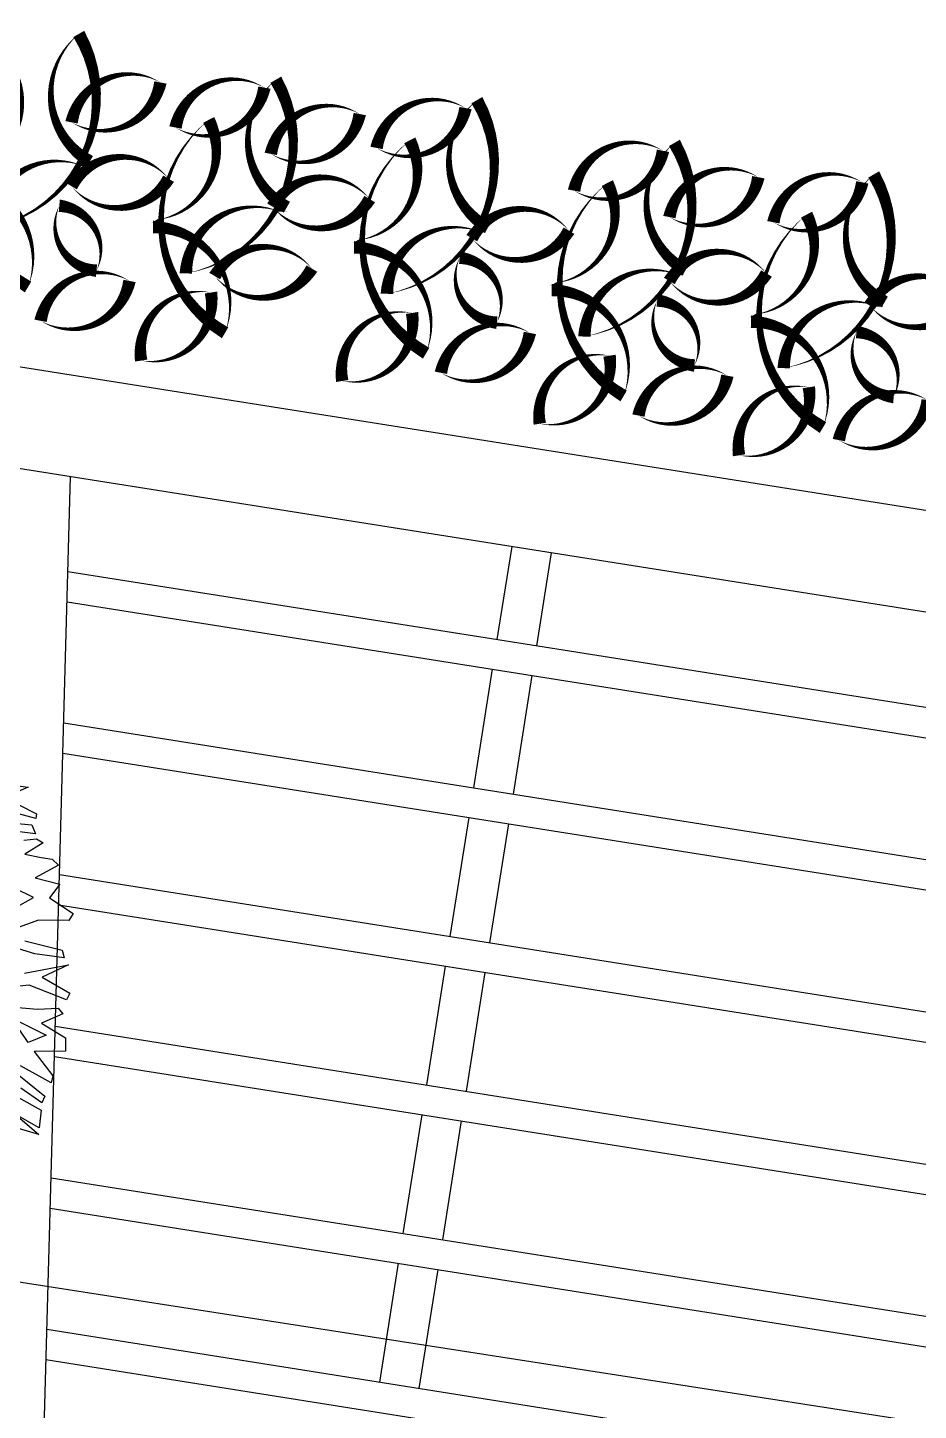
# Model space of a CAD drawing. Extents: x -640655 to -640254, y -1045449 to -1045159.
# Drawn here: x -640325.43 to -640321.88, y -1045413.06 to -1045407.54 of the extents above; entities that cross this region are included whole.
import ezdxf

# ---------------------------------------------------------------- set-up
doc = ezdxf.new("R2010")
doc.units = 0
doc.header["$MEASUREMENT"] = 0
doc.linetypes.add('DOTDASH', pattern=[1, 0.3, -0.2, 0, -0.2, 0.3])
doc.layers.get('0').update_dxf_attribs({"linetype": 'CONTINUOUS'})
for name, color, linetype in [('katastr', 16, 'CONTINUOUS'), ('KERE ZAHRADA', 203, 'CONTINUOUS'), ('T_stafaz', 7, 'CONTINUOUS'), ('T_tenka', 4, 'CONTINUOUS')]:
    doc.layers.add(name, color=color, linetype=linetype)

# ---------------------------------------------------------------- blocks, each defined once
blk = doc.blocks.new('A$C0C461CEA')
for p, q in [((1.0586, -1.1782), (1.0322, -1.0525)), ((1.0921, -1.1671), (1.0852, -1.0687)), ((1.1147, -1.0829), (1.1029, -1.1652)), ((1.1548, -1.1269), (1.1147, -1.0829)), ((1.1396, -1.0532), (1.1548, -1.1269)), ((1.0578, -1.0918), (1.0753, -1.163)), ((0.9186, -1.2216), (0.9242, -1.1729)), ((1.0445, -1.2012), (1.0064, -1.1703)), ((1.0064, -1.1703), (1.0109, -1.2081)), ((1.0356, -1.1574), (1.0485, -1.1843)), ((1.0753, -1.163), (1.0586, -1.1782)), ((1.1029, -1.1652), (1.0921, -1.1671)), ((0.7967, -1.2666), (0.7943, -1.206)), ((0.8727, -1.249), (0.8168, -1.1806)), ((0.8805, -1.1883), (0.9186, -1.2216)), ((1.0072, -1.2519), (0.9623, -1.2104)), ((0.9623, -1.2104), (0.9671, -1.2691)), ((1.0109, -1.2081), (1.0154, -1.2332)), ((1.0485, -1.1843), (1.0445, -1.2012)), ((0.7236, -1.2781), (0.6954, -1.2172)), ((0.8174, -1.2352), (0.8248, -1.3233)), ((1.0154, -1.2332), (1.0072, -1.2519)), ((0.4857, -1.2528), (0.4601, -1.3983)), ((0.5387, -1.2691), (0.4937, -1.3955)), ((0.598, -1.3189), (0.6394, -1.2639)), ((0.6394, -1.2639), (0.6277, -1.3522)), ((0.6646, -1.2619), (0.6777, -1.3139)), ((0.7462, -1.2587), (0.7975, -1.3488)), ((0.8099, -1.3337), (0.7967, -1.2666)), ((0.8944, -1.316), (0.8727, -1.249)), ((0.9292, -1.2569), (0.913, -1.32)), ((0.9671, -1.2691), (0.9292, -1.2569)), ((0.7203, -1.3705), (0.7236, -1.2781)), ((0.7508, -1.3006), (0.7371, -1.3722)), ((0.7975, -1.3488), (0.7508, -1.3006)), ((0.4769, -1.3939), (0.4931, -1.3367)), ((0.5273, -1.3994), (0.541, -1.3195)), ((0.5831, -1.3383), (0.5441, -1.3975)), ((0.6072, -1.407), (0.5831, -1.3383)), ((0.6277, -1.3522), (0.598, -1.3189)), ((0.6503, -1.3334), (0.6365, -1.3965)), ((0.6867, -1.3727), (0.6503, -1.3334)), ((0.6777, -1.3139), (0.695, -1.3582)), ((0.8248, -1.3233), (0.8099, -1.3337)), ((0.913, -1.32), (0.8944, -1.316)), ((0.4056, -1.4114), (0.4027, -1.3568)), ((0.432, -1.3439), (0.4056, -1.4114)), ((0.42, -1.4071), (0.432, -1.3439)), ((0.695, -1.3582), (0.6867, -1.3727)), ((0.7371, -1.3722), (0.7203, -1.3705)), ((0.4601, -1.3983), (0.42, -1.4071)), ((0.4937, -1.3955), (0.4769, -1.3939)), ((0.5441, -1.3975), (0.5273, -1.3994)), ((0.6365, -1.3965), (0.6072, -1.407))]:
    blk.add_line(p, q)

msp = doc.modelspace()

# ---------------------------------------------------------------- linework, layer by layer
at = {"layer": 'katastr', "color": 100, "linetype": 'DOTDASH', "ltscale": 3000.000034}
msp.add_line((-640335.2159, -1045411.0279), (-640302.7859, -1045416.0779), dxfattribs=at)
at = {"layer": 'KERE ZAHRADA', "color": 253, "linetype": 'Continuous', "ltscale": 0.001}
for points in [[(-640325.2293, -1045407.5672, 0, 0, 0.520567), (-640325.2293, -1045407.5672, 0, 0.05, 0.520567), (-640325.1853, -1045408.0761, 0, 0.05, 0.520567), (-640325.2114, -1045408.0941, 0, 0.05, 0.520567), (-640325.5884, -1045408.3398, 0, 0.05, 0.520567), (-640325.2293, -1045407.5672, 0.05, 0.05, 0)], [(-640325.4319, -1045408.5769, 0, 0, 0.520567), (-640325.4319, -1045408.5769, 0, 0.05, 0.520567), (-640325.7195, -1045408.1547, 0, 0.05, 0.520567), (-640325.7056, -1045408.1262, 0, 0.05, 0.520567), (-640325.4971, -1045407.7274, 0, 0.05, 0.520567), (-640325.4319, -1045408.5769, 0.05, 0.05, 0)], [(-640324.9033, -1045407.7609, 0, 0, 0.520567), (-640324.9033, -1045407.7609, 0, 0.05, 0.520567), (-640325.2583, -1045407.9198, 0, 0.05, 0.520567), (-640324.9033, -1045407.7609, 0.05, 0.05, 0)], [(-640324.4883, -1045407.7815, 0, 0, 0.520567), (-640324.4883, -1045407.7815, 0, 0.05, 0.520567), (-640324.8433, -1045407.9405, 0, 0.05, 0.520567), (-640324.4883, -1045407.7815, 0.05, 0.05, 0)], [(-640324.4428, -1045407.7499, 0, 0, 0.520567), (-640324.4428, -1045407.7499, 0, 0.05, 0.520567), (-640324.3988, -1045408.2588, 0, 0.05, 0.520567), (-640324.4248, -1045408.2769, 0, 0.05, 0.520567), (-640324.8019, -1045408.5226, 0, 0.05, 0.520567), (-640324.4428, -1045407.7499, 0.05, 0.05, 0)], [(-640324.1077, -1045407.8869, 0, 0, 0.520567), (-640324.1077, -1045407.8869, 0, 0.05, 0.520567), (-640324.4628, -1045408.0458, 0, 0.05, 0.520567), (-640324.1077, -1045407.8869, 0.05, 0.05, 0)], [(-640323.6857, -1045407.863, 0, 0, 0.520567), (-640323.6857, -1045407.863, 0, 0.05, 0.520567), (-640324.0408, -1045408.0219, 0, 0.05, 0.520567), (-640323.6857, -1045407.863, 0.05, 0.05, 0)], [(-640323.6402, -1045407.8314, 0, 0, 0.520567), (-640323.6402, -1045407.8314, 0, 0.05, 0.520567), (-640323.5962, -1045408.3403, 0, 0.05, 0.520567), (-640323.6223, -1045408.3583, 0, 0.05, 0.520567), (-640323.9994, -1045408.604, 0, 0.05, 0.520567), (-640323.6402, -1045407.8314, 0.05, 0.05, 0)], [(-640324.6454, -1045408.7597, 0, 0, 0.520567), (-640324.6454, -1045408.7597, 0, 0.05, 0.520567), (-640324.9329, -1045408.3375, 0, 0.05, 0.520567), (-640324.9191, -1045408.309, 0, 0.05, 0.520567), (-640324.7106, -1045407.9101, 0, 0.05, 0.520567), (-640324.6454, -1045408.7597, 0.05, 0.05, 0)], [(-640323.8428, -1045408.8411, 0, 0, 0.520567), (-640323.8428, -1045408.8411, 0, 0.05, 0.520567), (-640324.1304, -1045408.4189, 0, 0.05, 0.520567), (-640324.1165, -1045408.3904, 0, 0.05, 0.520567), (-640323.908, -1045407.9916, 0, 0.05, 0.520567), (-640323.8428, -1045408.8411, 0.05, 0.05, 0)], [(-640322.8973, -1045408.0335, 0, 0, 0.520567), (-640322.8973, -1045408.0335, 0, 0.05, 0.520567), (-640323.2523, -1045408.1925, 0, 0.05, 0.520567), (-640322.8973, -1045408.0335, 0.05, 0.05, 0)], [(-640322.8517, -1045408.0019, 0, 0, 0.520567), (-640322.8517, -1045408.0019, 0, 0.05, 0.520567), (-640322.8078, -1045408.5108, 0, 0.05, 0.520567), (-640322.8338, -1045408.5289, 0, 0.05, 0.520567), (-640323.2109, -1045408.7746, 0, 0.05, 0.520567), (-640322.8517, -1045408.0019, 0.05, 0.05, 0)], [(-640324.8708, -1045408.1449, 0, 0, 0.520567), (-640324.8708, -1045408.1449, 0, 0.05, 0.520567), (-640325.2586, -1045408.1746, 0, 0.05, 0.520567), (-640324.8708, -1045408.1449, 0.05, 0.05, 0)], [(-640322.5167, -1045408.1389, 0, 0, 0.520567), (-640322.5167, -1045408.1389, 0, 0.05, 0.520567), (-640322.8717, -1045408.2978, 0, 0.05, 0.520567), (-640322.5167, -1045408.1389, 0.05, 0.05, 0)], [(-640322.1018, -1045408.1595, 0, 0, 0.520567), (-640322.1018, -1045408.1595, 0, 0.05, 0.520567), (-640322.4568, -1045408.3185, 0, 0.05, 0.520567), (-640322.1018, -1045408.1595, 0.05, 0.05, 0)], [(-640322.0562, -1045408.1279, 0, 0, 0.520567), (-640322.0562, -1045408.1279, 0, 0.05, 0.520567), (-640322.0122, -1045408.6368, 0, 0.05, 0.520567), (-640322.0383, -1045408.6549, 0, 0.05, 0.520567), (-640322.4154, -1045408.9006, 0, 0.05, 0.520567), (-640322.0562, -1045408.1279, 0.05, 0.05, 0)], [(-640324.0682, -1045408.2264, 0, 0, 0.520567), (-640324.0682, -1045408.2264, 0, 0.05, 0.520567), (-640324.456, -1045408.2561, 0, 0.05, 0.520567), (-640324.0682, -1045408.2264, 0.05, 0.05, 0)], [(-640323.0544, -1045409.0117, 0, 0, 0.520567), (-640323.0544, -1045409.0117, 0, 0.05, 0.520567), (-640323.3419, -1045408.5894, 0, 0.05, 0.520567), (-640323.328, -1045408.561, 0, 0.05, 0.520567), (-640323.1195, -1045408.1621, 0, 0.05, 0.520567), (-640323.0544, -1045409.0117, 0.05, 0.05, 0)], [(-640325.1585, -1045408.512, 0, 0, 0.520567), (-640325.1585, -1045408.512, 0, 0.05, 0.520567), (-640325.3071, -1045408.2527, 0, 0.05, 0.520567), (-640325.1585, -1045408.512, 0.05, 0.05, 0)], [(-640323.2727, -1045408.3524, 0, 0, 0.520567), (-640323.2727, -1045408.3524, 0, 0.05, 0.520567), (-640323.6605, -1045408.3821, 0, 0.05, 0.520567), (-640323.2727, -1045408.3524, 0.05, 0.05, 0)], [(-640322.2588, -1045409.1377, 0, 0, 0.520567), (-640322.2588, -1045409.1377, 0, 0.05, 0.520567), (-640322.5464, -1045408.7154, 0, 0.05, 0.520567), (-640322.5325, -1045408.687, 0, 0.05, 0.520567), (-640322.324, -1045408.2881, 0, 0.05, 0.520567), (-640322.2588, -1045409.1377, 0.05, 0.05, 0)], [(-640324.2989, -1045408.5035, 0, 0, 0.520567), (-640324.2989, -1045408.5035, 0, 0.05, 0.520567), (-640324.6868, -1045408.5332, 0, 0.05, 0.520567), (-640324.2989, -1045408.5035, 0.05, 0.05, 0)], [(-640323.5604, -1045408.7194, 0, 0, 0.520567), (-640323.5604, -1045408.7194, 0, 0.05, 0.520567), (-640323.709, -1045408.4602, 0, 0.05, 0.520567), (-640323.5604, -1045408.7194, 0.05, 0.05, 0)], [(-640322.4842, -1045408.5229, 0, 0, 0.520567), (-640322.4842, -1045408.5229, 0, 0.05, 0.520567), (-640322.872, -1045408.5526, 0, 0.05, 0.520567), (-640322.4842, -1045408.5229, 0.05, 0.05, 0)], [(-640325.3818, -1045408.7117, 0, 0, 0.520567), (-640325.3818, -1045408.7117, 0, 0.05, 0.520567), (-640325.0268, -1045408.5528, 0, 0.05, 0.520567), (-640325.3818, -1045408.7117, 0.05, 0.05, 0)], [(-640321.6843, -1045408.621, 0, 0, 0.520567), (-640321.6843, -1045408.621, 0, 0.05, 0.520567), (-640322.0721, -1045408.6507, 0, 0.05, 0.520567), (-640321.6843, -1045408.621, 0.05, 0.05, 0)], [(-640324.7016, -1045408.599, 0, 0, 0.520567), (-640324.7016, -1045408.599, 0, 0.05, 0.520567), (-640324.9803, -1045408.8704, 0, 0.05, 0.520567), (-640324.7016, -1045408.599, 0.05, 0.05, 0)], [(-640323.8991, -1045408.6805, 0, 0, 0.520567), (-640323.8991, -1045408.6805, 0, 0.05, 0.520567), (-640324.1777, -1045408.9519, 0, 0.05, 0.520567), (-640323.8991, -1045408.6805, 0.05, 0.05, 0)], [(-640322.7719, -1045408.89, 0, 0, 0.520567), (-640322.7719, -1045408.89, 0, 0.05, 0.520567), (-640322.9205, -1045408.6307, 0, 0.05, 0.520567), (-640322.7719, -1045408.89, 0.05, 0.05, 0)], [(-640323.7838, -1045408.9192, 0, 0, 0.520567), (-640323.7838, -1045408.9192, 0, 0.05, 0.520567), (-640323.4287, -1045408.7602, 0, 0.05, 0.520567), (-640323.7838, -1045408.9192, 0.05, 0.05, 0)], [(-640321.9764, -1045409.016, 0, 0, 0.520567), (-640321.9764, -1045409.016, 0, 0.05, 0.520567), (-640322.125, -1045408.7567, 0, 0.05, 0.520567), (-640321.9764, -1045409.016, 0.05, 0.05, 0)], [(-640323.1106, -1045408.851, 0, 0, 0.520567), (-640323.1106, -1045408.851, 0, 0.05, 0.520567), (-640323.3892, -1045409.1224, 0, 0.05, 0.520567), (-640323.1106, -1045408.851, 0.05, 0.05, 0)], [(-640322.9953, -1045409.0897, 0, 0, 0.520567), (-640322.9953, -1045409.0897, 0, 0.05, 0.520567), (-640322.6403, -1045408.9308, 0, 0.05, 0.520567), (-640322.9953, -1045409.0897, 0.05, 0.05, 0)], [(-640322.3151, -1045408.977, 0, 0, 0.520567), (-640322.3151, -1045408.977, 0, 0.05, 0.520567), (-640322.5937, -1045409.2484, 0, 0.05, 0.520567), (-640322.3151, -1045408.977, 0.05, 0.05, 0)], [(-640322.1953, -1045409.1878, 0, 0, 0.520567), (-640322.1953, -1045409.1878, 0, 0.05, 0.520567), (-640321.8403, -1045409.0288, 0, 0.05, 0.520567), (-640322.1953, -1045409.1878, 0.05, 0.05, 0)]]:
    msp.add_lwpolyline(points, format="xyseb", close=True, dxfattribs=at)
at = {"layer": 'T_tenka', "linetype": 'Continuous'}
for p, q in [((-640316.0496, -1045410.3876), (-640329.7026, -1045408.2251)), ((-640316.1121, -1045410.7827), (-640329.7642, -1045408.6204)), ((-640325.3886, -1045413.8695), (-640325.262, -1045409.3335)), ((-640323.5587, -1045409.9829), (-640323.5, -1045409.6125)), ((-640323.4007, -1045410.0079), (-640323.342, -1045409.6376)), ((-640325.2726, -1045409.7115), (-640316.1708, -1045411.153)), ((-640325.2759, -1045409.8324), (-640316.1896, -1045411.2716)), ((-640323.6526, -1045410.5755), (-640323.5775, -1045410.1014)), ((-640323.4945, -1045410.6005), (-640323.4194, -1045410.1265)), ((-640325.2894, -1045410.3163), (-640316.2647, -1045411.7457)), ((-640325.2928, -1045410.4372), (-640316.2834, -1045411.8642)), ((-640323.7464, -1045411.1681), (-640323.6713, -1045410.694)), ((-640323.5884, -1045411.1932), (-640323.5133, -1045410.7191)), ((-640325.3063, -1045410.9211), (-640316.3585, -1045412.3383)), ((-640325.3097, -1045411.042), (-640316.3773, -1045412.4568)), ((-640323.8403, -1045411.7607), (-640323.7652, -1045411.2867)), ((-640323.6823, -1045411.7858), (-640323.6072, -1045411.3117)), ((-640325.3232, -1045411.5259), (-640316.4524, -1045412.9309)), ((-640325.3266, -1045411.6468), (-640316.4711, -1045413.0494)), ((-640323.9341, -1045412.3534), (-640323.8591, -1045411.8793)), ((-640323.7761, -1045412.3784), (-640323.701, -1045411.9043)), ((-640325.3401, -1045412.1307), (-640316.5462, -1045413.5235)), ((-640325.3435, -1045412.2516), (-640316.565, -1045413.642)), ((-640324.028, -1045412.946), (-640323.9529, -1045412.4719)), ((-640323.87, -1045412.971), (-640323.7949, -1045412.4969)), ((-640325.357, -1045412.7355), (-640316.6401, -1045414.1161)), ((-640325.3604, -1045412.8564), (-640316.6589, -1045414.2346))]:
    msp.add_line(p, q, dxfattribs=at)

# ---------------------------------------------------------------- block references
at = {"layer": 'T_stafaz', "linetype": 'Continuous', "xscale": 1.73030000001972, "yscale": 1.730300000149671, "zscale": 1.730300000000001, "rotation": 70.99993614512873}
msp.add_blockref('A$C0C461CEA', (-640327.9257, -1045411.8267), dxfattribs=at)

doc.saveas('drawing.dxf')
